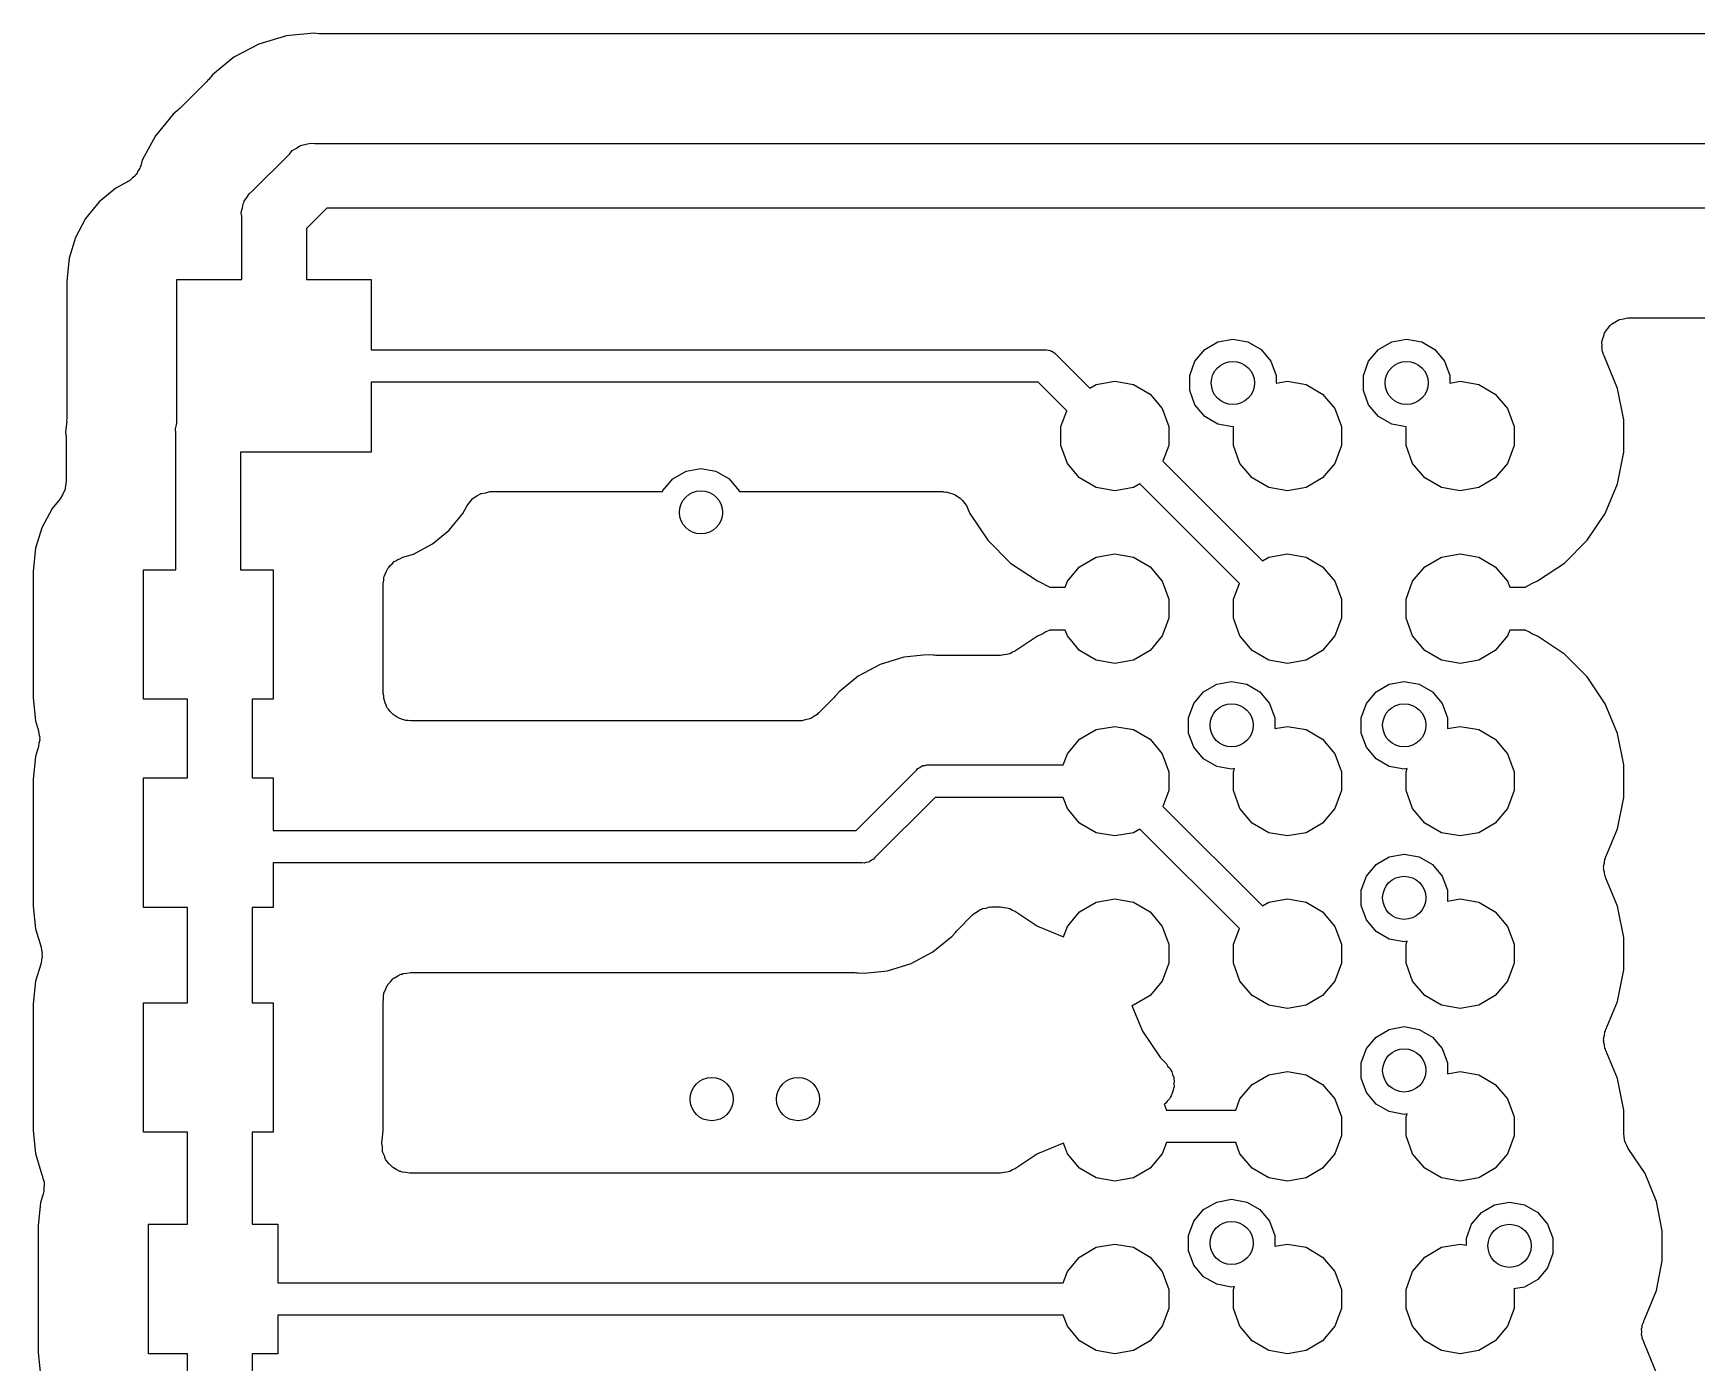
# Model space of a CAD drawing. Extents: x 552.7 to 632.3, y 410.9 to 459.8.
# Drawn here: x 565.07 to 572.77, y 435.03 to 441.19 of the extents above; entities that cross this region are included whole.
import ezdxf

# ---------------------------------------------------------------- set-up
doc = ezdxf.new("R2010")
doc.units = 0
doc.header["$MEASUREMENT"] = 0
doc.layers.add('BLACK', color=7, linetype='CONTINUOUS')

msp = doc.modelspace()

# ---------------------------------------------------------------- linework, layer by layer
at = {"layer": 'BLACK', "linetype": 'CONTINUOUS'}
for p, q in [((566.197, 441.167), (566.111, 441.141)), ((566.235, 441.178), (566.197, 441.167)), ((566.197, 441.167), (566.197, 441.167)), ((566.237, 441.179), (566.235, 441.178)), ((566.337, 441.189), (566.237, 441.179)), ((566.237, 441.179), (566.237, 441.179)), ((566.364, 441.191), (566.337, 441.189)), ((566.337, 441.189), (566.337, 441.189)), ((566.39, 441.189), (566.364, 441.191)), ((566.396, 441.189), (566.39, 441.189)), ((566.402, 441.188), (566.396, 441.189)), ((574.785, 441.188), (566.402, 441.188)), ((566.111, 441.141), (565.996, 441.08)), ((565.996, 441.08), (565.896, 440.998)), ((565.871, 440.968), (565.744, 440.841)), ((565.875, 440.973), (565.871, 440.968)), ((565.879, 440.977), (565.875, 440.973)), ((565.896, 440.998), (565.879, 440.977)), ((565.715, 440.816), (565.632, 440.716)), ((565.735, 440.833), (565.715, 440.816)), ((565.739, 440.838), (565.735, 440.833)), ((565.744, 440.841), (565.739, 440.838)), ((565.632, 440.716), (565.571, 440.602)), ((566.081, 440.459), (566.253, 440.631)), ((566.253, 440.631), (566.266, 440.647)), ((566.266, 440.647), (566.283, 440.657)), ((566.283, 440.657), (566.299, 440.668)), ((566.299, 440.668), (566.306, 440.67)), ((566.306, 440.67), (566.311, 440.673)), ((566.311, 440.673), (566.331, 440.677)), ((566.331, 440.677), (566.35, 440.682)), ((566.35, 440.682), (566.37, 440.68)), ((566.37, 440.68), (579.617, 440.68)), ((565.551, 440.552), (565.544, 440.537)), ((565.56, 440.566), (565.551, 440.552)), ((565.561, 440.572), (565.56, 440.566)), ((565.564, 440.577), (565.561, 440.572)), ((565.571, 440.602), (565.564, 440.577)), ((565.449, 440.473), (565.371, 440.41)), ((565.502, 440.502), (565.449, 440.473)), ((565.507, 440.505), (565.502, 440.502)), ((565.512, 440.507), (565.507, 440.505)), ((565.524, 440.519), (565.512, 440.507)), ((565.537, 440.529), (565.524, 440.519)), ((565.54, 440.534), (565.537, 440.529)), ((565.544, 440.537), (565.54, 440.534)), ((565.371, 440.41), (565.308, 440.332)), ((566.036, 440.381), (566.039, 440.401)), ((566.039, 440.401), (566.042, 440.406)), ((566.042, 440.406), (566.044, 440.413)), ((566.044, 440.413), (566.056, 440.429)), ((566.056, 440.429), (566.066, 440.447)), ((566.066, 440.447), (566.081, 440.459)), ((565.308, 440.332), (565.261, 440.244)), ((566.03, 440.362), (566.036, 440.381)), ((566.032, 440.342), (566.03, 440.362)), ((566.032, 440.049), (566.032, 440.342)), ((566.426, 440.38), (566.332, 440.286)), ((575.464, 440.38), (566.426, 440.38)), ((565.261, 440.244), (565.232, 440.148)), ((566.332, 440.286), (566.332, 440.049)), ((565.232, 440.148), (565.221, 440.042)), ((565.221, 440.042), (565.221, 439.404)), ((565.732, 439.386), (565.732, 440.049)), ((565.732, 440.049), (566.032, 440.049)), ((566.332, 440.049), (566.632, 440.049)), ((566.632, 440.049), (566.632, 439.724)), ((572.379, 439.842), (572.395, 439.851)), ((572.395, 439.851), (572.41, 439.861)), ((572.41, 439.861), (572.414, 439.862)), ((572.414, 439.862), (572.418, 439.864)), ((572.418, 439.864), (572.435, 439.867)), ((572.435, 439.867), (572.453, 439.872)), ((572.453, 439.872), (572.457, 439.871)), ((572.457, 439.871), (572.461, 439.872)), ((572.461, 439.872), (573.769, 439.872)), ((570.556, 439.761), (570.625, 439.773)), ((570.625, 439.773), (570.695, 439.761)), ((571.361, 439.761), (571.43, 439.773)), ((571.43, 439.773), (571.5, 439.761)), ((572.336, 439.767), (572.341, 439.781)), ((572.341, 439.782), (572.342, 439.784)), ((572.341, 439.781), (572.341, 439.782)), ((572.341, 439.781), (572.341, 439.781)), ((572.342, 439.784), (572.347, 439.801)), ((572.347, 439.801), (572.35, 439.805)), ((572.35, 439.805), (572.351, 439.808)), ((572.351, 439.808), (572.363, 439.822)), ((572.363, 439.822), (572.373, 439.837)), ((572.373, 439.837), (572.377, 439.839)), ((572.377, 439.839), (572.379, 439.842)), ((566.632, 439.724), (569.75, 439.724)), ((569.75, 439.724), (569.76, 439.724)), ((569.76, 439.724), (569.77, 439.722)), ((569.77, 439.722), (569.779, 439.72)), ((569.779, 439.72), (569.782, 439.718)), ((569.782, 439.718), (569.786, 439.718)), ((569.786, 439.718), (569.794, 439.712)), ((569.794, 439.712), (569.802, 439.707)), ((569.802, 439.707), (569.809, 439.699)), ((569.809, 439.699), (569.962, 439.546)), ((570.449, 439.671), (570.495, 439.725)), ((570.495, 439.725), (570.556, 439.761)), ((570.695, 439.761), (570.756, 439.725)), ((570.756, 439.725), (570.801, 439.671)), ((571.254, 439.671), (571.3, 439.725)), ((571.3, 439.725), (571.361, 439.761)), ((571.5, 439.761), (571.561, 439.725)), ((571.561, 439.725), (571.606, 439.671)), ((572.335, 439.759), (572.336, 439.763)), ((572.336, 439.742), (572.335, 439.759)), ((572.335, 439.738), (572.336, 439.742)), ((572.336, 439.735), (572.335, 439.738)), ((572.336, 439.763), (572.336, 439.767)), ((572.336, 439.723), (572.336, 439.735)), ((572.337, 439.719), (572.336, 439.723)), ((572.338, 439.715), (572.337, 439.719)), ((572.343, 439.702), (572.338, 439.715)), ((572.345, 439.695), (572.343, 439.702)), ((572.407, 439.545), (572.345, 439.695)), ((570.425, 439.605), (570.449, 439.671)), ((570.801, 439.671), (570.825, 439.605)), ((571.23, 439.605), (571.254, 439.671)), ((571.606, 439.671), (571.63, 439.605)), ((569.722, 439.574), (566.632, 439.574)), ((566.632, 439.574), (566.632, 439.249)), ((569.855, 439.441), (569.722, 439.574)), ((569.962, 439.546), (569.991, 439.563)), ((569.991, 439.563), (570.078, 439.578)), ((570.078, 439.578), (570.165, 439.563)), ((570.165, 439.563), (570.241, 439.518)), ((570.425, 439.535), (570.425, 439.605)), ((570.825, 439.605), (570.825, 439.569)), ((570.825, 439.569), (570.878, 439.578)), ((570.878, 439.578), (570.965, 439.563)), ((570.965, 439.563), (571.041, 439.518)), ((571.23, 439.535), (571.23, 439.605)), ((571.63, 439.605), (571.63, 439.569)), ((571.63, 439.569), (571.678, 439.578)), ((571.678, 439.578), (571.765, 439.563)), ((571.765, 439.563), (571.841, 439.518)), ((572.436, 439.399), (572.407, 439.545)), ((570.241, 439.518), (570.298, 439.451)), ((570.449, 439.468), (570.425, 439.535)), ((570.495, 439.414), (570.449, 439.468)), ((571.041, 439.518), (571.098, 439.451)), ((571.254, 439.468), (571.23, 439.535)), ((571.3, 439.414), (571.254, 439.468)), ((571.841, 439.518), (571.898, 439.451)), ((565.221, 439.391), (565.216, 439.343)), ((565.221, 439.404), (565.22, 439.397)), ((565.22, 439.397), (565.221, 439.391)), ((565.73, 439.376), (565.732, 439.386)), ((569.828, 439.368), (569.855, 439.441)), ((570.298, 439.451), (570.328, 439.368)), ((570.556, 439.379), (570.495, 439.414)), ((571.098, 439.451), (571.128, 439.368)), ((571.361, 439.379), (571.3, 439.414)), ((571.898, 439.451), (571.928, 439.368)), ((572.436, 439.249), (572.436, 439.399)), ((565.216, 439.343), (565.218, 439.317)), ((565.218, 439.317), (565.218, 439.311)), ((565.218, 439.311), (565.219, 439.305)), ((565.725, 439.357), (565.73, 439.376)), ((565.727, 439.337), (565.725, 439.357)), ((565.727, 438.704), (565.727, 439.337)), ((569.828, 439.28), (569.828, 439.368)), ((570.328, 439.368), (570.328, 439.28)), ((570.625, 439.367), (570.556, 439.379)), ((570.628, 439.367), (570.625, 439.367)), ((570.628, 439.28), (570.628, 439.367)), ((571.128, 439.368), (571.128, 439.28)), ((571.428, 439.367), (571.361, 439.379)), ((571.428, 439.28), (571.428, 439.367)), ((571.928, 439.368), (571.928, 439.28)), ((565.219, 439.305), (565.219, 439.114)), ((566.632, 439.249), (566.027, 439.249)), ((566.027, 439.249), (566.027, 438.704)), ((569.858, 439.197), (569.828, 439.28)), ((570.328, 439.28), (570.301, 439.207)), ((570.658, 439.197), (570.628, 439.28)), ((571.128, 439.28), (571.098, 439.197)), ((571.458, 439.197), (571.428, 439.28)), ((571.928, 439.28), (571.898, 439.197)), ((572.407, 439.103), (572.436, 439.249)), ((568.029, 439.126), (568.091, 439.161)), ((568.091, 439.161), (568.16, 439.173)), ((568.16, 439.173), (568.229, 439.161)), ((568.229, 439.161), (568.291, 439.126)), ((569.915, 439.13), (569.858, 439.197)), ((570.301, 439.207), (570.762, 438.746)), ((570.715, 439.13), (570.658, 439.197)), ((571.098, 439.197), (571.041, 439.13)), ((571.515, 439.13), (571.458, 439.197)), ((571.898, 439.197), (571.841, 439.13)), ((565.215, 439.093), (565.212, 439.072)), ((565.219, 439.114), (565.215, 439.093)), ((567.984, 439.072), (568.029, 439.126)), ((568.291, 439.126), (568.336, 439.072)), ((569.991, 439.085), (569.915, 439.13)), ((570.078, 439.07), (569.991, 439.085)), ((570.165, 439.085), (570.078, 439.07)), ((570.194, 439.102), (570.165, 439.085)), ((570.655, 438.641), (570.194, 439.102)), ((570.791, 439.085), (570.715, 439.13)), ((570.878, 439.07), (570.791, 439.085)), ((570.965, 439.085), (570.878, 439.07)), ((571.041, 439.13), (570.965, 439.085)), ((571.591, 439.085), (571.515, 439.13)), ((571.678, 439.07), (571.591, 439.085)), ((571.765, 439.085), (571.678, 439.07)), ((571.841, 439.13), (571.765, 439.085)), ((572.35, 438.965), (572.407, 439.103)), ((565.19, 439.033), (565.153, 438.988)), ((565.201, 439.052), (565.19, 439.033)), ((565.211, 439.071), (565.201, 439.052)), ((565.212, 439.072), (565.211, 439.071)), ((565.211, 439.071), (565.211, 439.071)), ((567.075, 438.998), (567.076, 439)), ((567.076, 439), (567.077, 439.002)), ((567.077, 439.002), (567.089, 439.017)), ((567.089, 439.017), (567.102, 439.033)), ((567.102, 439.033), (567.104, 439.034)), ((567.104, 439.034), (567.105, 439.036)), ((567.105, 439.036), (567.122, 439.046)), ((567.122, 439.046), (567.139, 439.056)), ((567.139, 439.056), (567.141, 439.057)), ((567.141, 439.057), (567.143, 439.058)), ((567.143, 439.058), (567.163, 439.061)), ((567.163, 439.061), (567.182, 439.066)), ((567.182, 439.066), (567.184, 439.065)), ((567.184, 439.065), (567.187, 439.066)), ((567.187, 439.066), (567.982, 439.066)), ((567.982, 439.066), (567.984, 439.072)), ((568.336, 439.072), (568.338, 439.066)), ((568.338, 439.066), (569.28, 439.066)), ((569.28, 439.066), (569.288, 439.064)), ((569.288, 439.064), (569.296, 439.065)), ((569.296, 439.065), (569.31, 439.06)), ((569.31, 439.06), (569.323, 439.058)), ((569.323, 439.058), (569.33, 439.054)), ((569.33, 439.054), (569.338, 439.051)), ((569.338, 439.051), (569.349, 439.043)), ((569.349, 439.043), (569.361, 439.036)), ((569.361, 439.036), (569.367, 439.029)), ((569.367, 439.029), (569.373, 439.024)), ((569.373, 439.024), (569.381, 439.013)), ((569.381, 439.013), (569.39, 439.002)), ((569.39, 439.002), (569.393, 438.994)), ((565.153, 438.988), (565.105, 438.899)), ((566.993, 438.888), (567.057, 438.965)), ((567.057, 438.965), (567.075, 438.998)), ((569.393, 438.994), (569.397, 438.987)), ((569.397, 438.987), (569.406, 438.965)), ((569.406, 438.965), (569.489, 438.841)), ((572.267, 438.841), (572.35, 438.965)), ((565.105, 438.899), (565.076, 438.804)), ((566.916, 438.824), (566.993, 438.888)), ((565.076, 438.804), (565.066, 438.698)), ((566.778, 438.762), (566.828, 438.777)), ((566.828, 438.777), (566.916, 438.824)), ((569.489, 438.841), (569.595, 438.735)), ((569.991, 438.763), (570.078, 438.778)), ((570.078, 438.778), (570.165, 438.763)), ((570.791, 438.763), (570.878, 438.778)), ((570.878, 438.778), (570.965, 438.763)), ((571.591, 438.763), (571.678, 438.778)), ((571.678, 438.778), (571.765, 438.763)), ((572.161, 438.735), (572.267, 438.841)), ((565.066, 438.698), (565.066, 438.11)), ((565.577, 438.104), (565.577, 438.704)), ((565.577, 438.704), (565.727, 438.704)), ((566.027, 438.704), (566.177, 438.704)), ((566.177, 438.704), (566.177, 438.104)), ((566.696, 438.684), (566.703, 438.697)), ((566.703, 438.697), (566.709, 438.71)), ((566.709, 438.71), (566.714, 438.715)), ((566.714, 438.715), (566.718, 438.722)), ((566.718, 438.722), (566.729, 438.731)), ((566.729, 438.731), (566.739, 438.742)), ((566.739, 438.742), (566.746, 438.746)), ((566.746, 438.746), (566.752, 438.75)), ((566.752, 438.75), (566.765, 438.755)), ((566.765, 438.755), (566.778, 438.762)), ((569.595, 438.735), (569.719, 438.652)), ((569.858, 438.651), (569.915, 438.718)), ((569.915, 438.718), (569.991, 438.763)), ((570.165, 438.763), (570.241, 438.718)), ((570.241, 438.718), (570.298, 438.651)), ((570.762, 438.746), (570.791, 438.763)), ((570.965, 438.763), (571.041, 438.718)), ((571.041, 438.718), (571.098, 438.651)), ((571.458, 438.651), (571.515, 438.718)), ((571.515, 438.718), (571.591, 438.763)), ((571.765, 438.763), (571.841, 438.718)), ((571.841, 438.718), (571.898, 438.651)), ((572.037, 438.652), (572.161, 438.735)), ((566.688, 438.64), (566.691, 438.655)), ((566.688, 438.13), (566.688, 438.64)), ((566.691, 438.669), (566.694, 438.676)), ((566.691, 438.655), (566.691, 438.669)), ((566.694, 438.676), (566.696, 438.684)), ((569.719, 438.652), (569.745, 438.641)), ((569.745, 438.641), (569.759, 438.632)), ((569.759, 438.632), (569.774, 438.625)), ((569.774, 438.625), (569.775, 438.624)), ((569.775, 438.624), (569.848, 438.624)), ((569.848, 438.624), (569.858, 438.651)), ((570.298, 438.651), (570.328, 438.568)), ((570.628, 438.568), (570.655, 438.641)), ((571.098, 438.651), (571.128, 438.568)), ((571.428, 438.568), (571.458, 438.651)), ((571.898, 438.651), (571.908, 438.624)), ((571.908, 438.624), (571.981, 438.624)), ((571.981, 438.624), (571.982, 438.625)), ((571.982, 438.625), (571.997, 438.632)), ((571.997, 438.632), (572.011, 438.641)), ((572.011, 438.641), (572.037, 438.652)), ((570.328, 438.568), (570.328, 438.48)), ((570.628, 438.48), (570.628, 438.568)), ((571.128, 438.568), (571.128, 438.48)), ((571.428, 438.48), (571.428, 438.568)), ((570.328, 438.48), (570.298, 438.397)), ((570.658, 438.397), (570.628, 438.48)), ((571.128, 438.48), (571.098, 438.397)), ((571.458, 438.397), (571.428, 438.48)), ((569.719, 438.396), (569.618, 438.328)), ((569.745, 438.407), (569.719, 438.396)), ((569.759, 438.416), (569.745, 438.407)), ((569.774, 438.423), (569.759, 438.416)), ((569.775, 438.424), (569.774, 438.423)), ((569.848, 438.424), (569.775, 438.424)), ((569.858, 438.397), (569.848, 438.424)), ((569.915, 438.33), (569.858, 438.397)), ((570.298, 438.397), (570.241, 438.33)), ((570.715, 438.33), (570.658, 438.397)), ((571.098, 438.397), (571.041, 438.33)), ((571.515, 438.33), (571.458, 438.397)), ((571.898, 438.397), (571.841, 438.33)), ((571.908, 438.424), (571.898, 438.397)), ((571.981, 438.424), (571.908, 438.424)), ((571.982, 438.423), (571.981, 438.424)), ((571.997, 438.416), (571.982, 438.423)), ((572.011, 438.407), (571.997, 438.416)), ((572.037, 438.396), (572.011, 438.407)), ((572.161, 438.313), (572.037, 438.396)), ((569.192, 438.308), (569.1, 438.299)), ((569.214, 438.31), (569.192, 438.308)), ((569.192, 438.308), (569.192, 438.308)), ((569.236, 438.308), (569.214, 438.31)), ((569.243, 438.308), (569.236, 438.308)), ((569.249, 438.307), (569.243, 438.308)), ((569.548, 438.307), (569.249, 438.307)), ((569.563, 438.31), (569.548, 438.307)), ((569.578, 438.311), (569.563, 438.31)), ((569.584, 438.313), (569.578, 438.311)), ((569.591, 438.315), (569.584, 438.313)), ((569.604, 438.322), (569.591, 438.315)), ((569.618, 438.328), (569.604, 438.322)), ((569.991, 438.285), (569.915, 438.33)), ((570.241, 438.33), (570.165, 438.285)), ((570.791, 438.285), (570.715, 438.33)), ((571.041, 438.33), (570.965, 438.285)), ((571.591, 438.285), (571.515, 438.33)), ((571.841, 438.33), (571.765, 438.285)), ((572.267, 438.207), (572.161, 438.313)), ((568.99, 438.265), (568.889, 438.211)), ((569.1, 438.299), (568.99, 438.265)), ((570.078, 438.27), (569.991, 438.285)), ((570.165, 438.285), (570.078, 438.27)), ((570.878, 438.27), (570.791, 438.285)), ((570.965, 438.285), (570.878, 438.27)), ((571.678, 438.27), (571.591, 438.285)), ((571.765, 438.285), (571.678, 438.27)), ((568.889, 438.211), (568.8, 438.138)), ((570.489, 438.138), (570.55, 438.173)), ((570.55, 438.173), (570.619, 438.186)), ((570.619, 438.186), (570.689, 438.173)), ((570.689, 438.173), (570.75, 438.138)), ((571.289, 438.138), (571.35, 438.173)), ((571.35, 438.173), (571.419, 438.186)), ((571.419, 438.186), (571.489, 438.173)), ((571.489, 438.173), (571.55, 438.138)), ((572.35, 438.083), (572.267, 438.207)), ((565.066, 438.11), (565.076, 438.004)), ((565.78, 438.104), (565.577, 438.104)), ((565.78, 437.739), (565.78, 438.104)), ((566.177, 438.104), (566.08, 438.104)), ((566.08, 438.104), (566.08, 437.739)), ((566.69, 438.119), (566.688, 438.13)), ((566.69, 438.108), (566.69, 438.119)), ((566.694, 438.098), (566.69, 438.108)), ((566.696, 438.087), (566.694, 438.098)), ((566.701, 438.077), (566.696, 438.087)), ((566.705, 438.066), (566.701, 438.077)), ((568.777, 438.112), (568.706, 438.04)), ((568.781, 438.117), (568.777, 438.112)), ((568.785, 438.121), (568.781, 438.117)), ((568.8, 438.138), (568.785, 438.121)), ((570.419, 438.018), (570.444, 438.084)), ((570.444, 438.084), (570.489, 438.138)), ((570.75, 438.138), (570.795, 438.084)), ((570.795, 438.084), (570.819, 438.018)), ((571.219, 438.018), (571.244, 438.084)), ((571.244, 438.084), (571.289, 438.138)), ((571.55, 438.138), (571.595, 438.084)), ((571.595, 438.084), (571.619, 438.018)), ((572.407, 437.945), (572.35, 438.083)), ((565.076, 438.004), (565.09, 437.958)), ((566.712, 438.058), (566.705, 438.066)), ((566.718, 438.048), (566.712, 438.058)), ((566.726, 438.041), (566.718, 438.048)), ((566.733, 438.033), (566.726, 438.041)), ((566.743, 438.027), (566.733, 438.033)), ((566.752, 438.02), (566.743, 438.027)), ((566.762, 438.016), (566.752, 438.02)), ((566.772, 438.011), (566.762, 438.016)), ((566.783, 438.009), (566.772, 438.011)), ((566.793, 438.005), (566.783, 438.009)), ((566.804, 438.005), (566.793, 438.005)), ((566.815, 438.003), (566.804, 438.005)), ((568.616, 438.003), (566.815, 438.003)), ((568.621, 438.004), (568.616, 438.003)), ((568.627, 438.003), (568.621, 438.004)), ((568.643, 438.008), (568.627, 438.003)), ((568.659, 438.011), (568.643, 438.008)), ((568.664, 438.013), (568.659, 438.011)), ((568.67, 438.015), (568.664, 438.013)), ((568.683, 438.024), (568.67, 438.015)), ((568.698, 438.033), (568.683, 438.024)), ((568.701, 438.037), (568.698, 438.033)), ((568.706, 438.04), (568.701, 438.037)), ((570.419, 437.947), (570.419, 438.018)), ((570.819, 438.018), (570.819, 437.968)), ((571.219, 437.947), (571.219, 438.018)), ((571.619, 438.018), (571.619, 437.968)), ((565.09, 437.958), (565.092, 437.943)), ((565.092, 437.943), (565.096, 437.928)), ((565.096, 437.928), (565.095, 437.921)), ((565.095, 437.921), (565.096, 437.914)), ((569.915, 437.918), (569.991, 437.963)), ((569.991, 437.963), (570.078, 437.978)), ((570.078, 437.978), (570.165, 437.963)), ((570.165, 437.963), (570.241, 437.918)), ((570.444, 437.881), (570.419, 437.947)), ((570.819, 437.968), (570.878, 437.978)), ((570.878, 437.978), (570.965, 437.963)), ((570.965, 437.963), (571.041, 437.918)), ((571.244, 437.881), (571.219, 437.947)), ((571.619, 437.968), (571.678, 437.978)), ((571.678, 437.978), (571.765, 437.963)), ((571.765, 437.963), (571.841, 437.918)), ((572.436, 437.799), (572.407, 437.945)), ((565.09, 437.885), (565.076, 437.838)), ((565.092, 437.9), (565.09, 437.885)), ((565.096, 437.914), (565.092, 437.9)), ((569.839, 437.799), (569.858, 437.851)), ((569.858, 437.851), (569.915, 437.918)), ((570.241, 437.918), (570.298, 437.851)), ((570.298, 437.851), (570.328, 437.768)), ((570.489, 437.827), (570.444, 437.881)), ((571.041, 437.918), (571.098, 437.851)), ((571.098, 437.851), (571.128, 437.768)), ((571.289, 437.827), (571.244, 437.881)), ((571.841, 437.918), (571.898, 437.851)), ((571.898, 437.851), (571.928, 437.768)), ((565.076, 437.838), (565.066, 437.733)), ((568.879, 437.495), (569.159, 437.775)), ((569.159, 437.775), (569.165, 437.782)), ((569.165, 437.782), (569.174, 437.787)), ((569.174, 437.787), (569.182, 437.793)), ((569.182, 437.793), (569.185, 437.794)), ((569.185, 437.794), (569.188, 437.796)), ((569.188, 437.796), (569.198, 437.797)), ((569.198, 437.797), (569.207, 437.8)), ((569.207, 437.8), (569.217, 437.799)), ((569.217, 437.799), (569.839, 437.799)), ((570.328, 437.768), (570.328, 437.68)), ((570.55, 437.792), (570.489, 437.827)), ((570.619, 437.779), (570.55, 437.792)), ((570.633, 437.782), (570.619, 437.779)), ((570.628, 437.768), (570.633, 437.782)), ((570.628, 437.68), (570.628, 437.768)), ((571.128, 437.768), (571.128, 437.68)), ((571.35, 437.792), (571.289, 437.827)), ((571.419, 437.779), (571.35, 437.792)), ((571.433, 437.782), (571.419, 437.779)), ((571.428, 437.768), (571.433, 437.782)), ((571.428, 437.68), (571.428, 437.768)), ((571.928, 437.768), (571.928, 437.68)), ((572.436, 437.649), (572.436, 437.799)), ((565.066, 437.733), (565.066, 437.145)), ((565.577, 437.139), (565.577, 437.739)), ((565.577, 437.739), (565.78, 437.739)), ((566.08, 437.739), (566.177, 437.739)), ((566.177, 437.739), (566.177, 437.495)), ((569.245, 437.649), (568.965, 437.369)), ((569.839, 437.649), (569.245, 437.649)), ((569.858, 437.597), (569.839, 437.649)), ((570.328, 437.68), (570.301, 437.607)), ((570.658, 437.597), (570.628, 437.68)), ((571.128, 437.68), (571.098, 437.597)), ((571.458, 437.597), (571.428, 437.68)), ((571.928, 437.68), (571.898, 437.597)), ((572.407, 437.503), (572.436, 437.649)), ((569.915, 437.53), (569.858, 437.597)), ((570.301, 437.607), (570.762, 437.146)), ((570.715, 437.53), (570.658, 437.597)), ((571.098, 437.597), (571.041, 437.53)), ((571.515, 437.53), (571.458, 437.597)), ((571.898, 437.597), (571.841, 437.53)), ((566.177, 437.495), (568.879, 437.495)), ((569.991, 437.485), (569.915, 437.53)), ((570.078, 437.47), (569.991, 437.485)), ((570.165, 437.485), (570.078, 437.47)), ((570.194, 437.502), (570.165, 437.485)), ((570.655, 437.041), (570.194, 437.502)), ((570.791, 437.485), (570.715, 437.53)), ((570.878, 437.47), (570.791, 437.485)), ((570.965, 437.485), (570.878, 437.47)), ((571.041, 437.53), (570.965, 437.485)), ((571.591, 437.485), (571.515, 437.53)), ((571.678, 437.47), (571.591, 437.485)), ((571.765, 437.485), (571.678, 437.47)), ((571.841, 437.53), (571.765, 437.485)), ((572.353, 437.373), (572.407, 437.503)), ((571.35, 437.373), (571.419, 437.386)), ((571.419, 437.386), (571.489, 437.373)), ((568.907, 437.345), (566.177, 437.345)), ((566.177, 437.345), (566.177, 437.139)), ((568.917, 437.344), (568.907, 437.345)), ((568.926, 437.347), (568.917, 437.344)), ((568.936, 437.348), (568.926, 437.347)), ((568.939, 437.35), (568.936, 437.348)), ((568.942, 437.351), (568.939, 437.35)), ((568.95, 437.357), (568.942, 437.351)), ((568.959, 437.362), (568.95, 437.357)), ((568.965, 437.369), (568.959, 437.362)), ((571.244, 437.284), (571.289, 437.338)), ((571.289, 437.338), (571.35, 437.373)), ((571.489, 437.373), (571.55, 437.338)), ((571.55, 437.338), (571.595, 437.284)), ((572.343, 437.33), (572.347, 437.346)), ((572.344, 437.324), (572.343, 437.33)), ((572.343, 437.318), (572.344, 437.324)), ((572.347, 437.302), (572.343, 437.318)), ((572.347, 437.346), (572.349, 437.362)), ((572.349, 437.362), (572.352, 437.367)), ((572.352, 437.367), (572.353, 437.373)), ((571.219, 437.218), (571.244, 437.284)), ((571.595, 437.284), (571.619, 437.218)), ((572.349, 437.286), (572.347, 437.302)), ((572.352, 437.281), (572.349, 437.286)), ((572.353, 437.275), (572.352, 437.281)), ((572.407, 437.145), (572.353, 437.275)), ((569.915, 437.118), (569.991, 437.163)), ((569.991, 437.163), (570.078, 437.178)), ((570.078, 437.178), (570.165, 437.163)), ((570.165, 437.163), (570.241, 437.118)), ((570.762, 437.146), (570.791, 437.163)), ((570.791, 437.163), (570.878, 437.178)), ((570.878, 437.178), (570.965, 437.163)), ((570.965, 437.163), (571.041, 437.118)), ((571.219, 437.147), (571.219, 437.218)), ((571.619, 437.218), (571.619, 437.168)), ((571.619, 437.168), (571.678, 437.178)), ((571.678, 437.178), (571.765, 437.163)), ((571.765, 437.163), (571.841, 437.118)), ((565.066, 437.145), (565.076, 437.039)), ((565.78, 437.139), (565.577, 437.139)), ((565.78, 436.697), (565.78, 437.139)), ((566.177, 437.139), (566.08, 437.139)), ((566.08, 437.139), (566.08, 436.697)), ((569.347, 437.032), (569.418, 437.104)), ((569.418, 437.104), (569.423, 437.107)), ((569.423, 437.107), (569.426, 437.111)), ((569.426, 437.111), (569.441, 437.12)), ((569.441, 437.12), (569.454, 437.129)), ((569.454, 437.129), (569.46, 437.131)), ((569.46, 437.131), (569.465, 437.133)), ((569.465, 437.133), (569.481, 437.136)), ((569.481, 437.136), (569.497, 437.141)), ((569.497, 437.141), (569.503, 437.14)), ((569.503, 437.14), (569.508, 437.141)), ((569.508, 437.141), (569.548, 437.141)), ((569.548, 437.141), (569.563, 437.138)), ((569.563, 437.138), (569.578, 437.137)), ((569.578, 437.137), (569.584, 437.135)), ((569.584, 437.135), (569.591, 437.133)), ((569.591, 437.133), (569.604, 437.126)), ((569.604, 437.126), (569.618, 437.12)), ((569.618, 437.12), (569.719, 437.052)), ((569.858, 437.051), (569.915, 437.118)), ((570.241, 437.118), (570.298, 437.051)), ((571.041, 437.118), (571.098, 437.051)), ((571.244, 437.081), (571.219, 437.147)), ((571.289, 437.027), (571.244, 437.081)), ((571.841, 437.118), (571.898, 437.051)), ((572.436, 436.999), (572.407, 437.145)), ((565.076, 437.039), (565.102, 436.955)), ((569.235, 436.933), (569.324, 437.006)), ((569.324, 437.006), (569.339, 437.023)), ((569.339, 437.023), (569.343, 437.027)), ((569.343, 437.027), (569.347, 437.032)), ((569.719, 437.052), (569.84, 437.002)), ((569.84, 437.002), (569.858, 437.051)), ((570.298, 437.051), (570.328, 436.968)), ((570.628, 436.968), (570.655, 437.041)), ((571.098, 437.051), (571.128, 436.968)), ((571.35, 436.992), (571.289, 437.027)), ((571.898, 437.051), (571.928, 436.968)), ((572.436, 436.849), (572.436, 436.999)), ((565.102, 436.955), (565.104, 436.94)), ((565.104, 436.94), (565.107, 436.925)), ((565.107, 436.925), (565.106, 436.918)), ((565.106, 436.918), (565.107, 436.911)), ((569.134, 436.879), (569.235, 436.933)), ((570.328, 436.968), (570.328, 436.88)), ((570.628, 436.88), (570.628, 436.968)), ((571.128, 436.968), (571.128, 436.88)), ((571.419, 436.979), (571.35, 436.992)), ((571.433, 436.982), (571.419, 436.979)), ((571.428, 436.968), (571.433, 436.982)), ((571.428, 436.88), (571.428, 436.968)), ((571.928, 436.968), (571.928, 436.88)), ((565.102, 436.881), (565.076, 436.797)), ((565.104, 436.896), (565.102, 436.881)), ((565.107, 436.911), (565.104, 436.896)), ((568.932, 436.836), (569.024, 436.845)), ((569.024, 436.845), (569.134, 436.879)), ((570.328, 436.88), (570.298, 436.797)), ((570.658, 436.797), (570.628, 436.88)), ((571.128, 436.88), (571.098, 436.797)), ((571.458, 436.797), (571.428, 436.88)), ((571.928, 436.88), (571.898, 436.797)), ((572.407, 436.703), (572.436, 436.849)), ((565.076, 436.797), (565.066, 436.691)), ((566.698, 436.757), (566.704, 436.773)), ((566.704, 436.773), (566.707, 436.777)), ((566.707, 436.777), (566.709, 436.782)), ((566.709, 436.782), (566.721, 436.794)), ((566.721, 436.794), (566.732, 436.807)), ((566.732, 436.807), (566.736, 436.81)), ((566.736, 436.81), (566.74, 436.813)), ((566.74, 436.813), (566.755, 436.821)), ((566.755, 436.821), (566.77, 436.829)), ((566.77, 436.829), (566.775, 436.83)), ((566.775, 436.83), (566.78, 436.832)), ((566.78, 436.832), (566.797, 436.834)), ((566.797, 436.834), (566.814, 436.837)), ((566.814, 436.837), (568.875, 436.837)), ((568.875, 436.837), (568.881, 436.836)), ((568.881, 436.836), (568.888, 436.836)), ((568.888, 436.836), (568.91, 436.834)), ((568.91, 436.834), (568.932, 436.836)), ((568.932, 436.836), (568.932, 436.836)), ((570.298, 436.797), (570.241, 436.73)), ((570.715, 436.73), (570.658, 436.797)), ((571.098, 436.797), (571.041, 436.73)), ((571.515, 436.73), (571.458, 436.797)), ((571.898, 436.797), (571.841, 436.73)), ((565.066, 436.691), (565.066, 436.104)), ((565.577, 436.097), (565.577, 436.697)), ((565.577, 436.697), (565.78, 436.697)), ((566.08, 436.697), (566.177, 436.697)), ((566.177, 436.697), (566.177, 436.097)), ((566.687, 436.698), (566.689, 436.715)), ((566.688, 436.691), (566.687, 436.698)), ((566.688, 436.104), (566.688, 436.691)), ((566.689, 436.732), (566.69, 436.737)), ((566.689, 436.715), (566.689, 436.732)), ((566.69, 436.737), (566.691, 436.742)), ((566.691, 436.742), (566.698, 436.757)), ((570.241, 436.73), (570.165, 436.685)), ((570.791, 436.685), (570.715, 436.73)), ((571.041, 436.73), (570.965, 436.685)), ((571.591, 436.685), (571.515, 436.73)), ((571.841, 436.73), (571.765, 436.685)), ((572.353, 436.573), (572.407, 436.703)), ((570.165, 436.685), (570.157, 436.684)), ((570.157, 436.684), (570.206, 436.565)), ((570.878, 436.67), (570.791, 436.685)), ((570.965, 436.685), (570.878, 436.67)), ((571.678, 436.67), (571.591, 436.685)), ((571.765, 436.685), (571.678, 436.67)), ((570.206, 436.565), (570.289, 436.441)), ((571.244, 436.484), (571.289, 436.538)), ((571.289, 436.538), (571.35, 436.573)), ((571.35, 436.573), (571.419, 436.586)), ((571.419, 436.586), (571.489, 436.573)), ((571.489, 436.573), (571.55, 436.538)), ((571.55, 436.538), (571.595, 436.484)), ((572.343, 436.53), (572.347, 436.546)), ((572.347, 436.546), (572.349, 436.562)), ((572.349, 436.562), (572.352, 436.567)), ((572.352, 436.567), (572.353, 436.573)), ((571.219, 436.418), (571.244, 436.484)), ((571.595, 436.484), (571.619, 436.418)), ((572.344, 436.524), (572.343, 436.53)), ((572.343, 436.518), (572.344, 436.524)), ((572.347, 436.502), (572.343, 436.518)), ((572.349, 436.486), (572.347, 436.502)), ((572.352, 436.481), (572.349, 436.486)), ((572.353, 436.475), (572.352, 436.481)), ((572.407, 436.345), (572.353, 436.475)), ((570.289, 436.441), (570.317, 436.413)), ((570.317, 436.413), (570.324, 436.402)), ((570.324, 436.402), (570.334, 436.392)), ((570.334, 436.392), (570.337, 436.384)), ((570.337, 436.384), (570.342, 436.377)), ((571.219, 436.347), (571.219, 436.418)), ((571.619, 436.418), (571.619, 436.368)), ((570.342, 436.377), (570.345, 436.364)), ((570.345, 436.364), (570.351, 436.351)), ((570.353, 436.307), (570.35, 436.299)), ((570.351, 436.351), (570.351, 436.343)), ((570.351, 436.343), (570.353, 436.335)), ((570.353, 436.335), (570.352, 436.321)), ((570.352, 436.321), (570.353, 436.307)), ((570.658, 436.251), (570.715, 436.318)), ((570.715, 436.318), (570.791, 436.363)), ((570.791, 436.363), (570.878, 436.378)), ((570.878, 436.378), (570.965, 436.363)), ((570.965, 436.363), (571.041, 436.318)), ((571.041, 436.318), (571.098, 436.251)), ((571.244, 436.281), (571.219, 436.347)), ((571.619, 436.368), (571.678, 436.378)), ((571.678, 436.378), (571.765, 436.363)), ((571.765, 436.363), (571.841, 436.318)), ((571.841, 436.318), (571.898, 436.251)), ((572.436, 436.199), (572.407, 436.345)), ((570.313, 436.23), (570.307, 436.226)), ((570.307, 436.226), (570.317, 436.199)), ((570.321, 436.241), (570.313, 436.23)), ((570.331, 436.251), (570.321, 436.241)), ((570.334, 436.258), (570.331, 436.251)), ((570.339, 436.265), (570.334, 436.258)), ((570.344, 436.278), (570.339, 436.265)), ((570.349, 436.291), (570.344, 436.278)), ((570.35, 436.299), (570.349, 436.291)), ((570.639, 436.199), (570.658, 436.251)), ((571.098, 436.251), (571.128, 436.168)), ((571.289, 436.227), (571.244, 436.281)), ((571.35, 436.192), (571.289, 436.227)), ((571.898, 436.251), (571.928, 436.168)), ((570.317, 436.199), (570.639, 436.199)), ((571.128, 436.168), (571.128, 436.08)), ((571.419, 436.179), (571.35, 436.192)), ((571.433, 436.182), (571.419, 436.179)), ((571.428, 436.168), (571.433, 436.182)), ((571.428, 436.08), (571.428, 436.168)), ((571.928, 436.168), (571.928, 436.08)), ((572.436, 436.091), (572.436, 436.199)), ((565.066, 436.104), (565.076, 435.998)), ((565.78, 436.097), (565.577, 436.097)), ((565.78, 435.67), (565.78, 436.097)), ((566.177, 436.097), (566.08, 436.097)), ((566.08, 436.097), (566.08, 435.67)), ((566.682, 436.046), (566.688, 436.104)), ((571.128, 436.08), (571.098, 435.997)), ((571.458, 435.997), (571.428, 436.08)), ((571.928, 436.08), (571.898, 435.997)), ((572.439, 436.076), (572.436, 436.091)), ((572.44, 436.061), (572.439, 436.076)), ((565.076, 435.998), (565.106, 435.899)), ((566.684, 436.029), (566.682, 436.046)), ((566.684, 436.012), (566.684, 436.029)), ((566.685, 436.007), (566.684, 436.012)), ((566.686, 436.002), (566.685, 436.007)), ((566.693, 435.987), (566.686, 436.002)), ((569.719, 435.996), (569.618, 435.928)), ((569.84, 436.046), (569.719, 435.996)), ((569.858, 435.997), (569.84, 436.046)), ((569.915, 435.93), (569.858, 435.997)), ((570.298, 435.997), (570.241, 435.93)), ((570.317, 436.049), (570.298, 435.997)), ((570.639, 436.049), (570.317, 436.049)), ((570.658, 435.997), (570.639, 436.049)), ((570.715, 435.93), (570.658, 435.997)), ((571.098, 435.997), (571.041, 435.93)), ((571.515, 435.93), (571.458, 435.997)), ((571.898, 435.997), (571.841, 435.93)), ((572.442, 436.055), (572.44, 436.061)), ((572.444, 436.048), (572.442, 436.055)), ((572.451, 436.035), (572.444, 436.048)), ((572.457, 436.021), (572.451, 436.035)), ((572.535, 435.905), (572.457, 436.021)), ((566.699, 435.97), (566.693, 435.987)), ((566.702, 435.967), (566.699, 435.97)), ((566.704, 435.962), (566.702, 435.967)), ((566.716, 435.95), (566.704, 435.962)), ((566.727, 435.937), (566.716, 435.95)), ((566.731, 435.934), (566.727, 435.937)), ((566.735, 435.931), (566.731, 435.934)), ((566.75, 435.923), (566.735, 435.931)), ((566.765, 435.915), (566.75, 435.923)), ((569.604, 435.922), (569.591, 435.915)), ((569.618, 435.928), (569.604, 435.922)), ((569.991, 435.885), (569.915, 435.93)), ((570.241, 435.93), (570.165, 435.885)), ((570.791, 435.885), (570.715, 435.93)), ((571.041, 435.93), (570.965, 435.885)), ((571.591, 435.885), (571.515, 435.93)), ((571.841, 435.93), (571.765, 435.885)), ((565.106, 435.899), (565.107, 435.898)), ((565.107, 435.898), (565.109, 435.891)), ((565.109, 435.891), (565.109, 435.89)), ((565.109, 435.89), (565.109, 435.889)), ((565.109, 435.889), (565.111, 435.882)), ((565.111, 435.882), (565.116, 435.866)), ((565.117, 435.855), (565.115, 435.838)), ((565.116, 435.866), (565.116, 435.86)), ((565.116, 435.86), (565.117, 435.855)), ((566.77, 435.914), (566.765, 435.915)), ((566.775, 435.912), (566.77, 435.914)), ((566.792, 435.91), (566.775, 435.912)), ((566.809, 435.907), (566.792, 435.91)), ((569.548, 435.907), (566.809, 435.907)), ((569.563, 435.91), (569.548, 435.907)), ((569.578, 435.911), (569.563, 435.91)), ((569.584, 435.913), (569.578, 435.911)), ((569.591, 435.915), (569.584, 435.913)), ((570.078, 435.87), (569.991, 435.885)), ((570.165, 435.885), (570.078, 435.87)), ((570.878, 435.87), (570.791, 435.885)), ((570.965, 435.885), (570.878, 435.87)), ((571.678, 435.87), (571.591, 435.885)), ((571.765, 435.885), (571.678, 435.87)), ((572.588, 435.776), (572.535, 435.905)), ((565.099, 435.77), (565.089, 435.664)), ((565.112, 435.811), (565.099, 435.77)), ((565.113, 435.817), (565.112, 435.811)), ((565.115, 435.822), (565.113, 435.817)), ((565.115, 435.838), (565.115, 435.822)), ((570.489, 435.738), (570.55, 435.773)), ((570.55, 435.773), (570.619, 435.786)), ((570.619, 435.786), (570.689, 435.773)), ((570.689, 435.773), (570.75, 435.738)), ((571.838, 435.76), (571.907, 435.773)), ((571.907, 435.773), (571.977, 435.76)), ((572.615, 435.639), (572.588, 435.776)), ((570.444, 435.684), (570.489, 435.738)), ((570.75, 435.738), (570.795, 435.684)), ((571.731, 435.671), (571.777, 435.725)), ((571.777, 435.725), (571.838, 435.76)), ((571.977, 435.76), (572.038, 435.725)), ((572.038, 435.725), (572.083, 435.671)), ((565.089, 435.664), (565.089, 435.076)), ((565.6, 435.07), (565.6, 435.67)), ((565.6, 435.67), (565.78, 435.67)), ((566.08, 435.67), (566.2, 435.67)), ((566.2, 435.67), (566.2, 435.399)), ((570.419, 435.618), (570.444, 435.684)), ((570.419, 435.547), (570.419, 435.618)), ((570.795, 435.684), (570.819, 435.618)), ((570.819, 435.618), (570.819, 435.568)), ((571.707, 435.605), (571.731, 435.671)), ((572.083, 435.671), (572.107, 435.605)), ((572.615, 435.5), (572.615, 435.639)), ((569.915, 435.518), (569.991, 435.563)), ((569.991, 435.563), (570.078, 435.578)), ((570.078, 435.578), (570.165, 435.563)), ((570.165, 435.563), (570.241, 435.518)), ((570.444, 435.481), (570.419, 435.547)), ((570.819, 435.568), (570.878, 435.578)), ((570.878, 435.578), (570.965, 435.563)), ((570.965, 435.563), (571.041, 435.518)), ((571.515, 435.518), (571.591, 435.563)), ((571.591, 435.563), (571.678, 435.578)), ((571.678, 435.578), (571.707, 435.573)), ((571.707, 435.573), (571.707, 435.605)), ((572.107, 435.534), (572.083, 435.468)), ((572.107, 435.605), (572.107, 435.534)), ((569.858, 435.451), (569.915, 435.518)), ((570.241, 435.518), (570.298, 435.451)), ((570.489, 435.427), (570.444, 435.481)), ((571.041, 435.518), (571.098, 435.451)), ((571.458, 435.451), (571.515, 435.518)), ((572.083, 435.468), (572.038, 435.414)), ((572.588, 435.363), (572.615, 435.5)), ((566.2, 435.399), (569.839, 435.399)), ((569.839, 435.399), (569.858, 435.451)), ((570.298, 435.451), (570.328, 435.368)), ((570.55, 435.392), (570.489, 435.427)), ((570.619, 435.379), (570.55, 435.392)), ((570.633, 435.382), (570.619, 435.379)), ((570.628, 435.368), (570.633, 435.382)), ((571.098, 435.451), (571.128, 435.368)), ((571.428, 435.368), (571.458, 435.451)), ((571.977, 435.379), (571.927, 435.37)), ((572.038, 435.414), (571.977, 435.379)), ((570.328, 435.368), (570.328, 435.28)), ((570.628, 435.28), (570.628, 435.368)), ((571.128, 435.368), (571.128, 435.28)), ((571.428, 435.28), (571.428, 435.368)), ((571.927, 435.37), (571.928, 435.368)), ((571.928, 435.368), (571.928, 435.28)), ((572.532, 435.229), (572.588, 435.363)), ((569.839, 435.249), (566.2, 435.249)), ((566.2, 435.249), (566.2, 435.07)), ((569.858, 435.197), (569.839, 435.249)), ((570.328, 435.28), (570.298, 435.197)), ((570.658, 435.197), (570.628, 435.28)), ((571.128, 435.28), (571.098, 435.197)), ((571.458, 435.197), (571.428, 435.28)), ((571.928, 435.28), (571.898, 435.197)), ((572.529, 435.219), (572.53, 435.223)), ((572.53, 435.223), (572.531, 435.225)), ((572.531, 435.225), (572.532, 435.228)), ((572.532, 435.228), (572.532, 435.229)), ((569.915, 435.13), (569.858, 435.197)), ((570.298, 435.197), (570.241, 435.13)), ((570.715, 435.13), (570.658, 435.197)), ((571.098, 435.197), (571.041, 435.13)), ((571.515, 435.13), (571.458, 435.197)), ((571.898, 435.197), (571.841, 435.13)), ((572.519, 435.185), (572.522, 435.193)), ((572.52, 435.172), (572.519, 435.185)), ((572.519, 435.158), (572.52, 435.172)), ((572.522, 435.15), (572.519, 435.158)), ((572.522, 435.202), (572.528, 435.214)), ((572.522, 435.193), (572.522, 435.202)), ((572.522, 435.141), (572.522, 435.15)), ((572.528, 435.214), (572.529, 435.219)), ((565.089, 435.076), (565.099, 434.97)), ((565.78, 435.07), (565.6, 435.07)), ((565.78, 434.65), (565.78, 435.07)), ((566.2, 435.07), (566.08, 435.07)), ((566.08, 435.07), (566.08, 434.65)), ((569.991, 435.085), (569.915, 435.13)), ((570.078, 435.07), (569.991, 435.085)), ((570.165, 435.085), (570.078, 435.07)), ((570.241, 435.13), (570.165, 435.085)), ((570.791, 435.085), (570.715, 435.13)), ((570.878, 435.07), (570.791, 435.085)), ((570.965, 435.085), (570.878, 435.07)), ((571.041, 435.13), (570.965, 435.085)), ((571.591, 435.085), (571.515, 435.13)), ((571.678, 435.07), (571.591, 435.085)), ((571.765, 435.085), (571.678, 435.07)), ((571.841, 435.13), (571.765, 435.085)), ((572.528, 435.129), (572.522, 435.141)), ((572.532, 435.115), (572.528, 435.129)), ((572.534, 435.112), (572.532, 435.115)), ((572.59, 434.977), (572.534, 435.112))]:
    msp.add_line(p, q, dxfattribs=at)
at = {"layer": 'BLACK'}
for centre in [(570.625, 439.57), (571.43, 439.57), (568.16, 438.97), (570.619, 437.983), (571.419, 437.983), (571.419, 437.183), (571.419, 436.383), (568.21, 436.25), (568.61, 436.25), (570.619, 435.583), (571.907, 435.57)]:
    msp.add_circle(centre, 0.1, dxfattribs=at)

doc.saveas('drawing.dxf')
